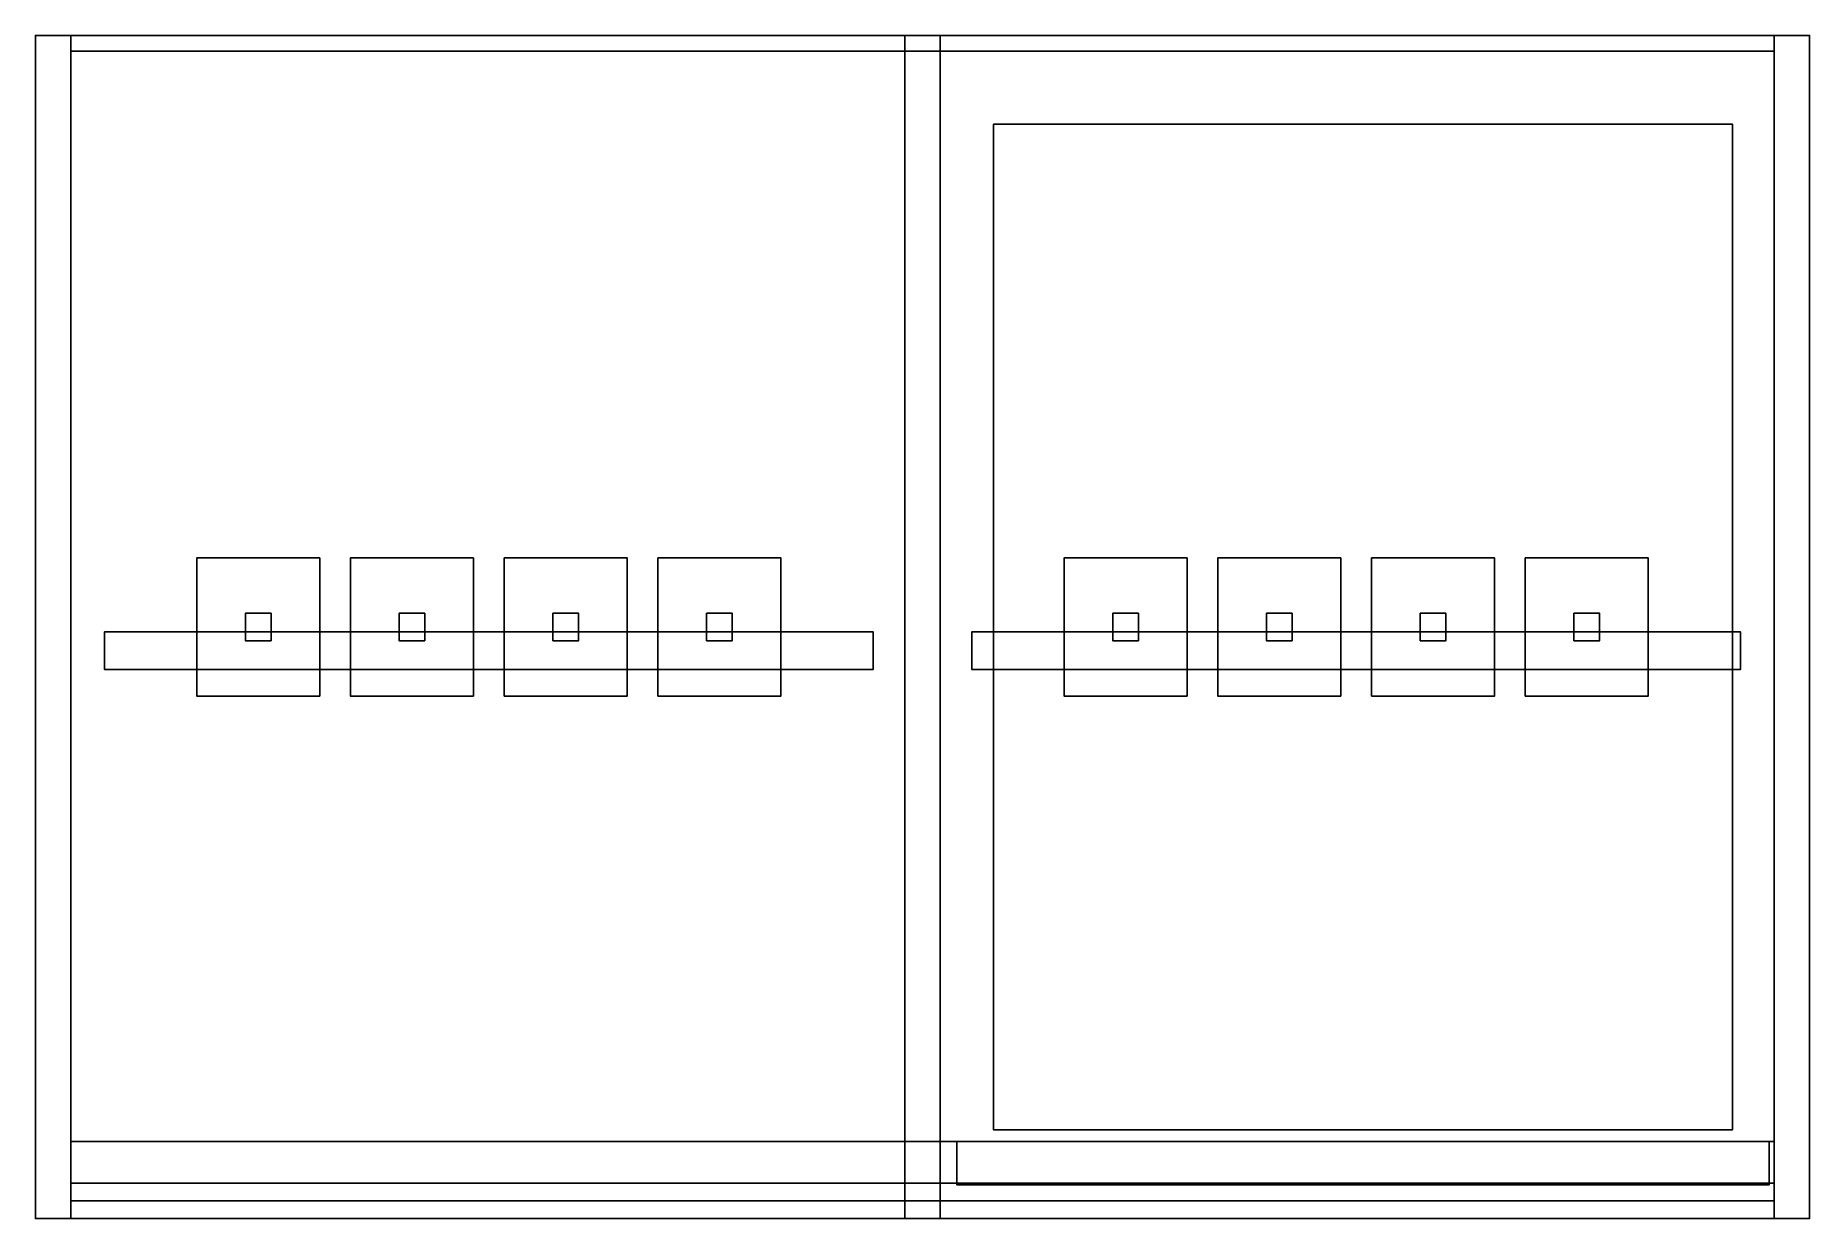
# Model space of a CAD drawing. Header units: millimetres. Extents: x 0 to 900, y -600 to 0.
import ezdxf

# ---------------------------------------------------------------- set-up
doc = ezdxf.new("R2010")
doc.units = ezdxf.units.MM
for name, color, linetype in [('AKSESUAR', 7, 'Continuous'), ('ARKALIK', 7, 'Continuous'), ('ASKILIK', 7, 'Continuous'), ('BAZA', 7, 'Continuous'), ('BOLME', 7, 'Continuous'), ('CEKMECE', 7, 'Continuous'), ('GOVDE', 7, 'Continuous'), ('RAFLAR', 7, 'Continuous')]:
    doc.layers.add(name, color=color, linetype=linetype)

msp = doc.modelspace()

# ---------------------------------------------------------------- linework, layer by layer
at = {"layer": 'AKSESUAR'}
for points in [[(81.8, -335, 1480), (144.2, -335, 1480), (144.2, -265, 1480), (81.8, -265, 1480)], [(81.8, -335, 1820), (144.2, -335, 1820), (144.2, -265, 1820), (81.8, -265, 1820)], [(144.2, -265, 1480), (81.8, -265, 1480), (81.8, -265, 1820), (144.2, -265, 1820)], [(81.8, -265, 1480), (81.8, -335, 1480), (81.8, -335, 1820), (81.8, -265, 1820)], [(144.2, -335, 1480), (144.2, -265, 1480), (144.2, -265, 1820), (144.2, -335, 1820)], [(159.8, -335, 1480), (222.2, -335, 1480), (222.2, -265, 1480), (159.8, -265, 1480)], [(159.8, -335, 1820), (222.2, -335, 1820), (222.2, -265, 1820), (159.8, -265, 1820)], [(222.2, -265, 1480), (159.8, -265, 1480), (159.8, -265, 1820), (222.2, -265, 1820)], [(159.8, -265, 1480), (159.8, -335, 1480), (159.8, -335, 1820), (159.8, -265, 1820)], [(222.2, -335, 1480), (222.2, -265, 1480), (222.2, -265, 1820), (222.2, -335, 1820)], [(237.8, -335, 1480), (300.2, -335, 1480), (300.2, -265, 1480), (237.8, -265, 1480)], [(237.8, -335, 1820), (300.2, -335, 1820), (300.2, -265, 1820), (237.8, -265, 1820)], [(300.2, -265, 1480), (237.8, -265, 1480), (237.8, -265, 1820), (300.2, -265, 1820)], [(237.8, -265, 1480), (237.8, -335, 1480), (237.8, -335, 1820), (237.8, -265, 1820)], [(300.2, -335, 1480), (300.2, -265, 1480), (300.2, -265, 1820), (300.2, -335, 1820)], [(315.8, -335, 1480), (378.2, -335, 1480), (378.2, -265, 1480), (315.8, -265, 1480)], [(315.8, -335, 1820), (378.2, -335, 1820), (378.2, -265, 1820), (315.8, -265, 1820)], [(378.2, -265, 1480), (315.8, -265, 1480), (315.8, -265, 1820), (378.2, -265, 1820)], [(315.8, -265, 1480), (315.8, -335, 1480), (315.8, -335, 1820), (315.8, -265, 1820)], [(378.2, -335, 1480), (378.2, -265, 1480), (378.2, -265, 1820), (378.2, -335, 1820)], [(521.8, -335, 1480), (584.2, -335, 1480), (584.2, -265, 1480), (521.8, -265, 1480)], [(521.8, -335, 1820), (584.2, -335, 1820), (584.2, -265, 1820), (521.8, -265, 1820)], [(584.2, -265, 1480), (521.8, -265, 1480), (521.8, -265, 1820), (584.2, -265, 1820)], [(521.8, -265, 1480), (521.8, -335, 1480), (521.8, -335, 1820), (521.8, -265, 1820)], [(584.2, -335, 1480), (584.2, -265, 1480), (584.2, -265, 1820), (584.2, -335, 1820)], [(599.8, -335, 1480), (662.2, -335, 1480), (662.2, -265, 1480), (599.8, -265, 1480)], [(599.8, -335, 1820), (662.2, -335, 1820), (662.2, -265, 1820), (599.8, -265, 1820)], [(662.2, -265, 1480), (599.8, -265, 1480), (599.8, -265, 1820), (662.2, -265, 1820)], [(599.8, -265, 1480), (599.8, -335, 1480), (599.8, -335, 1820), (599.8, -265, 1820)], [(662.2, -335, 1480), (662.2, -265, 1480), (662.2, -265, 1820), (662.2, -335, 1820)], [(677.8, -335, 1480), (740.2, -335, 1480), (740.2, -265, 1480), (677.8, -265, 1480)], [(677.8, -335, 1820), (740.2, -335, 1820), (740.2, -265, 1820), (677.8, -265, 1820)], [(740.2, -265, 1480), (677.8, -265, 1480), (677.8, -265, 1820), (740.2, -265, 1820)], [(677.8, -265, 1480), (677.8, -335, 1480), (677.8, -335, 1820), (677.8, -265, 1820)], [(740.2, -335, 1480), (740.2, -265, 1480), (740.2, -265, 1820), (740.2, -335, 1820)], [(755.8, -335, 1480), (818.2, -335, 1480), (818.2, -265, 1480), (755.8, -265, 1480)], [(755.8, -335, 1820), (818.2, -335, 1820), (818.2, -265, 1820), (755.8, -265, 1820)], [(818.2, -265, 1480), (755.8, -265, 1480), (755.8, -265, 1820), (818.2, -265, 1820)], [(755.8, -265, 1480), (755.8, -335, 1480), (755.8, -335, 1820), (755.8, -265, 1820)], [(818.2, -335, 1480), (818.2, -265, 1480), (818.2, -265, 1820), (818.2, -335, 1820)], [(106.5, -307, 1819.5), (119.5, -307, 1819.5), (119.5, -293, 1819.5), (106.5, -293, 1819.5)], [(106.5, -307, 1924.5), (119.5, -307, 1924.5), (119.5, -293, 1924.5), (106.5, -293, 1924.5)], [(119.5, -293, 1819.5), (106.5, -293, 1819.5), (106.5, -293, 1924.5), (119.5, -293, 1924.5)], [(106.5, -293, 1819.5), (106.5, -307, 1819.5), (106.5, -307, 1924.5), (106.5, -293, 1924.5)], [(119.5, -307, 1819.5), (119.5, -293, 1819.5), (119.5, -293, 1924.5), (119.5, -307, 1924.5)], [(184.5, -307, 1819.5), (197.5, -307, 1819.5), (197.5, -293, 1819.5), (184.5, -293, 1819.5)], [(184.5, -307, 1924.5), (197.5, -307, 1924.5), (197.5, -293, 1924.5), (184.5, -293, 1924.5)], [(197.5, -293, 1819.5), (184.5, -293, 1819.5), (184.5, -293, 1924.5), (197.5, -293, 1924.5)], [(184.5, -293, 1819.5), (184.5, -307, 1819.5), (184.5, -307, 1924.5), (184.5, -293, 1924.5)], [(197.5, -307, 1819.5), (197.5, -293, 1819.5), (197.5, -293, 1924.5), (197.5, -307, 1924.5)], [(262.5, -307, 1819.5), (275.5, -307, 1819.5), (275.5, -293, 1819.5), (262.5, -293, 1819.5)], [(262.5, -307, 1924.5), (275.5, -307, 1924.5), (275.5, -293, 1924.5), (262.5, -293, 1924.5)], [(275.5, -293, 1819.5), (262.5, -293, 1819.5), (262.5, -293, 1924.5), (275.5, -293, 1924.5)], [(262.5, -293, 1819.5), (262.5, -307, 1819.5), (262.5, -307, 1924.5), (262.5, -293, 1924.5)], [(275.5, -307, 1819.5), (275.5, -293, 1819.5), (275.5, -293, 1924.5), (275.5, -307, 1924.5)], [(340.5, -307, 1819.5), (353.5, -307, 1819.5), (353.5, -293, 1819.5), (340.5, -293, 1819.5)], [(340.5, -307, 1924.5), (353.5, -307, 1924.5), (353.5, -293, 1924.5), (340.5, -293, 1924.5)], [(353.5, -293, 1819.5), (340.5, -293, 1819.5), (340.5, -293, 1924.5), (353.5, -293, 1924.5)], [(340.5, -293, 1819.5), (340.5, -307, 1819.5), (340.5, -307, 1924.5), (340.5, -293, 1924.5)], [(353.5, -307, 1819.5), (353.5, -293, 1819.5), (353.5, -293, 1924.5), (353.5, -307, 1924.5)], [(546.5, -307, 1819.5), (559.5, -307, 1819.5), (559.5, -293, 1819.5), (546.5, -293, 1819.5)], [(546.5, -307, 1924.5), (559.5, -307, 1924.5), (559.5, -293, 1924.5), (546.5, -293, 1924.5)], [(559.5, -293, 1819.5), (546.5, -293, 1819.5), (546.5, -293, 1924.5), (559.5, -293, 1924.5)], [(546.5, -293, 1819.5), (546.5, -307, 1819.5), (546.5, -307, 1924.5), (546.5, -293, 1924.5)], [(559.5, -307, 1819.5), (559.5, -293, 1819.5), (559.5, -293, 1924.5), (559.5, -307, 1924.5)], [(624.5, -307, 1819.5), (637.5, -307, 1819.5), (637.5, -293, 1819.5), (624.5, -293, 1819.5)], [(624.5, -307, 1924.5), (637.5, -307, 1924.5), (637.5, -293, 1924.5), (624.5, -293, 1924.5)], [(637.5, -293, 1819.5), (624.5, -293, 1819.5), (624.5, -293, 1924.5), (637.5, -293, 1924.5)], [(624.5, -293, 1819.5), (624.5, -307, 1819.5), (624.5, -307, 1924.5), (624.5, -293, 1924.5)], [(637.5, -307, 1819.5), (637.5, -293, 1819.5), (637.5, -293, 1924.5), (637.5, -307, 1924.5)], [(702.5, -307, 1819.5), (715.5, -307, 1819.5), (715.5, -293, 1819.5), (702.5, -293, 1819.5)], [(702.5, -307, 1924.5), (715.5, -307, 1924.5), (715.5, -293, 1924.5), (702.5, -293, 1924.5)], [(715.5, -293, 1819.5), (702.5, -293, 1819.5), (702.5, -293, 1924.5), (715.5, -293, 1924.5)], [(702.5, -293, 1819.5), (702.5, -307, 1819.5), (702.5, -307, 1924.5), (702.5, -293, 1924.5)], [(715.5, -307, 1819.5), (715.5, -293, 1819.5), (715.5, -293, 1924.5), (715.5, -307, 1924.5)], [(780.5, -307, 1819.5), (793.5, -307, 1819.5), (793.5, -293, 1819.5), (780.5, -293, 1819.5)], [(780.5, -307, 1924.5), (793.5, -307, 1924.5), (793.5, -293, 1924.5), (780.5, -293, 1924.5)], [(793.5, -293, 1819.5), (780.5, -293, 1819.5), (780.5, -293, 1924.5), (793.5, -293, 1924.5)], [(780.5, -293, 1819.5), (780.5, -307, 1819.5), (780.5, -307, 1924.5), (780.5, -293, 1924.5)], [(793.5, -307, 1819.5), (793.5, -293, 1819.5), (793.5, -293, 1924.5), (793.5, -307, 1924.5)], [(106.5, -307, 1819.5), (119.5, -307, 1819.5), (119.5, -307, 1924.5), (106.5, -307, 1924.5)], [(184.5, -307, 1819.5), (197.5, -307, 1819.5), (197.5, -307, 1924.5), (184.5, -307, 1924.5)], [(262.5, -307, 1819.5), (275.5, -307, 1819.5), (275.5, -307, 1924.5), (262.5, -307, 1924.5)], [(340.5, -307, 1819.5), (353.5, -307, 1819.5), (353.5, -307, 1924.5), (340.5, -307, 1924.5)], [(546.5, -307, 1819.5), (559.5, -307, 1819.5), (559.5, -307, 1924.5), (546.5, -307, 1924.5)], [(624.5, -307, 1819.5), (637.5, -307, 1819.5), (637.5, -307, 1924.5), (624.5, -307, 1924.5)], [(702.5, -307, 1819.5), (715.5, -307, 1819.5), (715.5, -307, 1924.5), (702.5, -307, 1924.5)], [(780.5, -307, 1819.5), (793.5, -307, 1819.5), (793.5, -307, 1924.5), (780.5, -307, 1924.5)], [(81.8, -335, 1480), (144.2, -335, 1480), (144.2, -335, 1820), (81.8, -335, 1820)], [(159.8, -335, 1480), (222.2, -335, 1480), (222.2, -335, 1820), (159.8, -335, 1820)], [(237.8, -335, 1480), (300.2, -335, 1480), (300.2, -335, 1820), (237.8, -335, 1820)], [(315.8, -335, 1480), (378.2, -335, 1480), (378.2, -335, 1820), (315.8, -335, 1820)], [(521.8, -335, 1480), (584.2, -335, 1480), (584.2, -335, 1820), (521.8, -335, 1820)], [(599.8, -335, 1480), (662.2, -335, 1480), (662.2, -335, 1820), (599.8, -335, 1820)], [(677.8, -335, 1480), (740.2, -335, 1480), (740.2, -335, 1820), (677.8, -335, 1820)], [(755.8, -335, 1480), (818.2, -335, 1480), (818.2, -335, 1820), (755.8, -335, 1820)]]:
    msp.add_3dface(points, dxfattribs=at)
at = {"layer": 'ARKALIK'}
for points in [[(18, -8, 18), (882, -8, 18), (882, 0, 18), (18, 0, 18)], [(18, -8, 2482), (882, -8, 2482), (882, 0, 2482), (18, 0, 2482)], [(882, 0, 18), (18, 0, 18), (18, 0, 2482), (882, 0, 2482)], [(18, 0, 18), (18, -8, 18), (18, -8, 2482), (18, 0, 2482)], [(882, -8, 18), (882, 0, 18), (882, 0, 2482), (882, -8, 2482)], [(18, -8, 18), (882, -8, 18), (882, -8, 2482), (18, -8, 2482)]]:
    msp.add_3dface(points, dxfattribs=at)
at = {"layer": 'ASKILIK'}
for points in [[(35, -321.5, 1920.5), (425, -321.5, 1920.5), (425, -302.5, 1920.5), (35, -302.5, 1920.5)], [(35, -321.5, 1939.5), (425, -321.5, 1939.5), (425, -302.5, 1939.5), (35, -302.5, 1939.5)], [(425, -302.5, 1920.5), (35, -302.5, 1920.5), (35, -302.5, 1939.5), (425, -302.5, 1939.5)], [(35, -302.5, 1920.5), (35, -321.5, 1920.5), (35, -321.5, 1939.5), (35, -302.5, 1939.5)], [(425, -321.5, 1920.5), (425, -302.5, 1920.5), (425, -302.5, 1939.5), (425, -321.5, 1939.5)], [(475, -321.5, 1920.5), (865, -321.5, 1920.5), (865, -302.5, 1920.5), (475, -302.5, 1920.5)], [(475, -321.5, 1939.5), (865, -321.5, 1939.5), (865, -302.5, 1939.5), (475, -302.5, 1939.5)], [(865, -302.5, 1920.5), (475, -302.5, 1920.5), (475, -302.5, 1939.5), (865, -302.5, 1939.5)], [(475, -302.5, 1920.5), (475, -321.5, 1920.5), (475, -321.5, 1939.5), (475, -302.5, 1939.5)], [(865, -321.5, 1920.5), (865, -302.5, 1920.5), (865, -302.5, 1939.5), (865, -321.5, 1939.5)], [(35, -321.5, 1920.5), (425, -321.5, 1920.5), (425, -321.5, 1939.5), (35, -321.5, 1939.5)], [(475, -321.5, 1920.5), (865, -321.5, 1920.5), (865, -321.5, 1939.5), (475, -321.5, 1939.5)]]:
    msp.add_3dface(points, dxfattribs=at)
at = {"layer": 'BAZA'}
for points in [[(18, -591), (882, -591), (882, -561), (18, -561)], [(18, -591, 130), (882, -591, 130), (882, -561, 130), (18, -561, 130)], [(882, -561), (18, -561), (18, -561, 130), (882, -561, 130)], [(18, -561), (18, -591), (18, -591, 130), (18, -561, 130)], [(882, -591), (882, -561), (882, -561, 130), (882, -591, 130)], [(18, -591), (882, -591), (882, -591, 130), (18, -591, 130)]]:
    msp.add_3dface(points, dxfattribs=at)
at = {"layer": 'BOLME'}
for points in [[(441, -600), (459, -600), (459, 0), (441, 0)], [(441, -600, 2150), (459, -600, 2150), (459, 0, 2150), (441, 0, 2150)], [(459, 0), (441, 0), (441, 0, 2150), (459, 0, 2150)], [(441, 0), (441, -600), (441, -600, 2150), (441, 0, 2150)], [(459, -600), (459, 0), (459, 0, 2150), (459, -600, 2150)], [(441, -600), (459, -600), (459, -600, 2150), (441, -600, 2150)]]:
    msp.add_3dface(points, dxfattribs=at)
at = {"layer": 'CEKMECE'}
for points in [[(486, -555, 292.5), (861, -555, 292.5), (861, -45, 292.5), (486, -45, 292.5)], [(486, -555, 467.5), (861, -555, 467.5), (861, -45, 467.5), (486, -45, 467.5)], [(861, -45, 292.5), (486, -45, 292.5), (486, -45, 467.5), (861, -45, 467.5)], [(486, -45, 292.5), (486, -555, 292.5), (486, -555, 467.5), (486, -45, 467.5)], [(486, -555, 497.5), (861, -555, 497.5), (861, -45, 497.5), (486, -45, 497.5)], [(486, -555, 672.5), (861, -555, 672.5), (861, -45, 672.5), (486, -45, 672.5)], [(861, -45, 497.5), (486, -45, 497.5), (486, -45, 672.5), (861, -45, 672.5)], [(486, -45, 497.5), (486, -555, 497.5), (486, -555, 672.5), (486, -45, 672.5)], [(861, -555, 292.5), (861, -45, 292.5), (861, -45, 467.5), (861, -555, 467.5)], [(861, -555, 497.5), (861, -45, 497.5), (861, -45, 672.5), (861, -555, 672.5)], [(486, -555, 292.5), (861, -555, 292.5), (861, -555, 467.5), (486, -555, 467.5)], [(486, -555, 497.5), (861, -555, 497.5), (861, -555, 672.5), (486, -555, 672.5)], [(467.5, -583, 280), (879.5, -583, 280), (879.5, -561, 280), (467.5, -561, 280)], [(467.5, -583, 480), (879.5, -583, 480), (879.5, -561, 480), (467.5, -561, 480)], [(879.5, -561, 280), (467.5, -561, 280), (467.5, -561, 480), (879.5, -561, 480)], [(467.5, -561, 280), (467.5, -583, 280), (467.5, -583, 480), (467.5, -561, 480)], [(467.5, -583, 485), (879.5, -583, 485), (879.5, -561, 485), (467.5, -561, 485)], [(467.5, -583, 685), (879.5, -583, 685), (879.5, -561, 685), (467.5, -561, 685)], [(879.5, -561, 485), (467.5, -561, 485), (467.5, -561, 685), (879.5, -561, 685)], [(467.5, -561, 485), (467.5, -583, 485), (467.5, -583, 685), (467.5, -561, 685)], [(879.5, -583, 280), (879.5, -561, 280), (879.5, -561, 480), (879.5, -583, 480)], [(879.5, -583, 485), (879.5, -561, 485), (879.5, -561, 685), (879.5, -583, 685)], [(467.5, -583, 280), (879.5, -583, 280), (879.5, -583, 480), (467.5, -583, 480)], [(467.5, -583, 485), (879.5, -583, 485), (879.5, -583, 685), (467.5, -583, 685)]]:
    msp.add_3dface(points, dxfattribs=at)
at = {"layer": 'GOVDE'}
for points in [[(0, -600), (18, -600), (18, 0), (0, 0)], [(0, -600, 2500), (18, -600, 2500), (18, 0, 2500), (0, 0, 2500)], [(18, 0), (0, 0), (0, 0, 2500), (18, 0, 2500)], [(0, 0), (0, -600), (0, -600, 2500), (0, 0, 2500)], [(18, -600), (18, 0), (18, 0, 2500), (18, -600, 2500)], [(18, -600), (882, -600), (882, 0), (18, 0)], [(18, -600, 18), (882, -600, 18), (882, 0, 18), (18, 0, 18)], [(882, 0), (18, 0), (18, 0, 18), (882, 0, 18)], [(18, 0), (18, -600), (18, -600, 18), (18, 0, 18)], [(18, -600, 2482), (882, -600, 2482), (882, 0, 2482), (18, 0, 2482)], [(18, -600, 2500), (882, -600, 2500), (882, 0, 2500), (18, 0, 2500)], [(882, 0, 2482), (18, 0, 2482), (18, 0, 2500), (882, 0, 2500)], [(18, 0, 2482), (18, -600, 2482), (18, -600, 2500), (18, 0, 2500)], [(882, -600), (900, -600), (900, 0), (882, 0)], [(882, -600, 2500), (900, -600, 2500), (900, 0, 2500), (882, 0, 2500)], [(900, 0), (882, 0), (882, 0, 2500), (900, 0, 2500)], [(882, 0), (882, -600), (882, -600, 2500), (882, 0, 2500)], [(882, -600), (882, 0), (882, 0, 18), (882, -600, 18)], [(882, -600, 2482), (882, 0, 2482), (882, 0, 2500), (882, -600, 2500)], [(900, -600), (900, 0), (900, 0, 2500), (900, -600, 2500)], [(0, -600), (18, -600), (18, -600, 2500), (0, -600, 2500)], [(18, -600), (882, -600), (882, -600, 18), (18, -600, 18)], [(18, -600, 2482), (882, -600, 2482), (882, -600, 2500), (18, -600, 2500)], [(882, -600), (900, -600), (900, -600, 2500), (882, -600, 2500)]]:
    msp.add_3dface(points, dxfattribs=at)
at = {"layer": 'RAFLAR'}
for points in [[(18, -582, 2126), (882, -582, 2126), (882, 0, 2126), (18, 0, 2126)], [(18, -582, 2144), (882, -582, 2144), (882, 0, 2144), (18, 0, 2144)], [(882, 0, 2126), (18, 0, 2126), (18, 0, 2144), (882, 0, 2144)], [(18, 0, 2126), (18, -582, 2126), (18, -582, 2144), (18, 0, 2144)], [(882, -582, 2126), (882, 0, 2126), (882, 0, 2144), (882, -582, 2144)], [(18, -582, 2126), (882, -582, 2126), (882, -582, 2144), (18, -582, 2144)]]:
    msp.add_3dface(points, dxfattribs=at)

doc.saveas('drawing.dxf')
